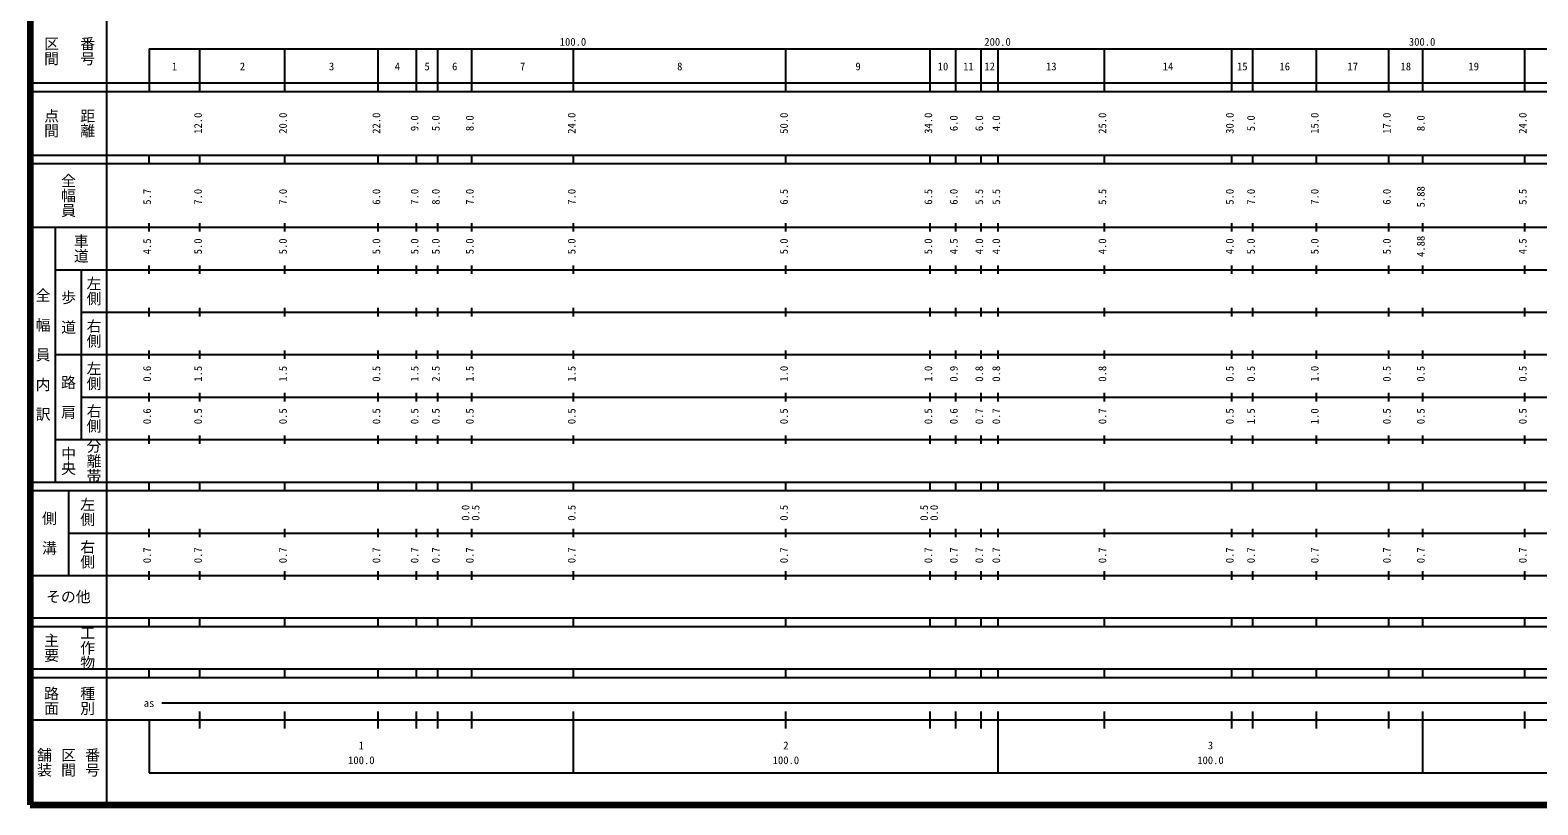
# Model space of a CAD drawing. Units: millimetres on the paper, enlarged 1000 times. Extents: x 40000 to 680000, y 20000 to 380000.
# Drawn here: x 40000 to 395104, y 20000 to 202409 of the extents above; entities that cross this region are included whole.
import ezdxf
from ezdxf.enums import TextEntityAlignment as Align

# ---------------------------------------------------------------- set-up
doc = ezdxf.new("R2010")
doc.units = ezdxf.units.MM
doc.header["$LTSCALE"] = 1000
doc.layers.add('M-TTL', color=2, linetype='Continuous', lineweight=140)
doc.layers.add('M-TTL-BAND', color=7, linetype='Continuous', lineweight=25)
doc.styles.add('@ＭＳ ゴシック', font='')
doc.styles.add('ＭＳ ゴシック', font='')
doc.styles.get('@ＭＳ ゴシック').set_extended_font_data('@MS Gothic')
doc.styles.get('ＭＳ ゴシック').set_extended_font_data('MS Gothic')

msp = doc.modelspace()

# ---------------------------------------------------------------- linework, layer by layer
at = {"layer": 'M-TTL'}
for p, q in [((40000, 380000), (40000, 20000)), ((40000, 20000), (680000, 20000))]:
    msp.add_line(p, q, dxfattribs=at)
at = {"layer": 'M-TTL-BAND'}
for p, q in [((58000, 370000), (58000, 20000)), ((68000, 198000), (579000, 198000)), ((68000, 198000), (68000, 188000)), ((80000, 188000), (80000, 198000)), ((100000, 188000), (100000, 198000)), ((122000, 188000), (122000, 198000)), ((131000, 188000), (131000, 198000)), ((136000, 188000), (136000, 198000)), ((144000, 188000), (144000, 198000)), ((168000, 188000), (168000, 198000)), ((218000, 188000), (218000, 198000)), ((252000, 188000), (252000, 198000)), ((258000, 188000), (258000, 198000)), ((264000, 188000), (264000, 198000)), ((268000, 188000), (268000, 198000)), ((293000, 188000), (293000, 198000)), ((323000, 188000), (323000, 198000)), ((328000, 188000), (328000, 198000)), ((343000, 188000), (343000, 198000)), ((360000, 188000), (360000, 198000)), ((368000, 188000), (368000, 198000)), ((392000, 188000), (392000, 198000)), ((40000, 190000), (579000, 190000)), ((40000, 188000), (579000, 188000)), ((40000, 173000), (579000, 173000)), ((40000, 171000), (579000, 171000)), ((68000, 171000), (68000, 173000)), ((80000, 171000), (80000, 173000)), ((100000, 171000), (100000, 173000)), ((122000, 171000), (122000, 173000)), ((131000, 171000), (131000, 173000)), ((136000, 171000), (136000, 173000)), ((144000, 171000), (144000, 173000)), ((168000, 171000), (168000, 173000)), ((218000, 171000), (218000, 173000)), ((252000, 171000), (252000, 173000)), ((258000, 171000), (258000, 173000)), ((264000, 171000), (264000, 173000)), ((268000, 171000), (268000, 173000)), ((293000, 171000), (293000, 173000)), ((323000, 171000), (323000, 173000)), ((328000, 171000), (328000, 173000)), ((343000, 171000), (343000, 173000)), ((360000, 171000), (360000, 173000)), ((368000, 171000), (368000, 173000)), ((392000, 171000), (392000, 173000)), ((68000, 155000), (68000, 157000)), ((80000, 155000), (80000, 157000)), ((100000, 155000), (100000, 157000)), ((122000, 155000), (122000, 157000)), ((131000, 155000), (131000, 157000)), ((136000, 155000), (136000, 157000)), ((144000, 155000), (144000, 157000)), ((168000, 155000), (168000, 157000)), ((218000, 155000), (218000, 157000)), ((252000, 155000), (252000, 157000)), ((258000, 155000), (258000, 157000)), ((264000, 155000), (264000, 157000)), ((268000, 155000), (268000, 157000)), ((293000, 155000), (293000, 157000)), ((323000, 155000), (323000, 157000)), ((328000, 155000), (328000, 157000)), ((343000, 155000), (343000, 157000)), ((360000, 155000), (360000, 157000)), ((368000, 155000), (368000, 157000)), ((392000, 155000), (392000, 157000)), ((40000, 156000), (579000, 156000)), ((46000, 96000), (46000, 156000)), ((46000, 146000), (579000, 146000)), ((52000, 146000), (52000, 106000)), ((68000, 145000), (68000, 147000)), ((80000, 145000), (80000, 147000)), ((100000, 145000), (100000, 147000)), ((122000, 145000), (122000, 147000)), ((131000, 145000), (131000, 147000)), ((136000, 145000), (136000, 147000)), ((144000, 145000), (144000, 147000)), ((168000, 145000), (168000, 147000)), ((218000, 145000), (218000, 147000)), ((252000, 145000), (252000, 147000)), ((258000, 145000), (258000, 147000)), ((264000, 145000), (264000, 147000)), ((268000, 145000), (268000, 147000)), ((293000, 145000), (293000, 147000)), ((323000, 145000), (323000, 147000)), ((328000, 145000), (328000, 147000)), ((343000, 145000), (343000, 147000)), ((360000, 145000), (360000, 147000)), ((368000, 145000), (368000, 147000)), ((392000, 145000), (392000, 147000)), ((52000, 136000), (579000, 136000)), ((68000, 135000), (68000, 137000)), ((80000, 135000), (80000, 137000)), ((100000, 135000), (100000, 137000)), ((122000, 135000), (122000, 137000)), ((131000, 135000), (131000, 137000)), ((136000, 135000), (136000, 137000)), ((144000, 135000), (144000, 137000)), ((168000, 135000), (168000, 137000)), ((218000, 135000), (218000, 137000)), ((252000, 135000), (252000, 137000)), ((258000, 135000), (258000, 137000)), ((264000, 135000), (264000, 137000)), ((268000, 135000), (268000, 137000)), ((293000, 135000), (293000, 137000)), ((323000, 135000), (323000, 137000)), ((328000, 135000), (328000, 137000)), ((343000, 135000), (343000, 137000)), ((360000, 135000), (360000, 137000)), ((368000, 135000), (368000, 137000)), ((392000, 135000), (392000, 137000)), ((46000, 126000), (579000, 126000)), ((68000, 125000), (68000, 127000)), ((80000, 125000), (80000, 127000)), ((100000, 125000), (100000, 127000)), ((122000, 125000), (122000, 127000)), ((131000, 125000), (131000, 127000)), ((136000, 125000), (136000, 127000)), ((144000, 125000), (144000, 127000)), ((168000, 125000), (168000, 127000)), ((218000, 125000), (218000, 127000)), ((252000, 125000), (252000, 127000)), ((258000, 125000), (258000, 127000)), ((264000, 125000), (264000, 127000)), ((268000, 125000), (268000, 127000)), ((293000, 125000), (293000, 127000)), ((323000, 125000), (323000, 127000)), ((328000, 125000), (328000, 127000)), ((343000, 125000), (343000, 127000)), ((360000, 125000), (360000, 127000)), ((368000, 125000), (368000, 127000)), ((392000, 125000), (392000, 127000)), ((52000, 116000), (579000, 116000)), ((68000, 115000), (68000, 117000)), ((80000, 115000), (80000, 117000)), ((100000, 115000), (100000, 117000)), ((122000, 115000), (122000, 117000)), ((131000, 115000), (131000, 117000)), ((136000, 115000), (136000, 117000)), ((144000, 115000), (144000, 117000)), ((168000, 115000), (168000, 117000)), ((218000, 115000), (218000, 117000)), ((252000, 115000), (252000, 117000)), ((258000, 115000), (258000, 117000)), ((264000, 115000), (264000, 117000)), ((268000, 115000), (268000, 117000)), ((293000, 115000), (293000, 117000)), ((323000, 115000), (323000, 117000)), ((328000, 115000), (328000, 117000)), ((343000, 115000), (343000, 117000)), ((360000, 115000), (360000, 117000)), ((368000, 115000), (368000, 117000)), ((392000, 115000), (392000, 117000)), ((68000, 105000), (68000, 107000)), ((80000, 105000), (80000, 107000)), ((100000, 105000), (100000, 107000)), ((122000, 105000), (122000, 107000)), ((131000, 105000), (131000, 107000)), ((136000, 105000), (136000, 107000)), ((144000, 105000), (144000, 107000)), ((168000, 105000), (168000, 107000)), ((218000, 105000), (218000, 107000)), ((252000, 105000), (252000, 107000)), ((258000, 105000), (258000, 107000)), ((264000, 105000), (264000, 107000)), ((268000, 105000), (268000, 107000)), ((293000, 105000), (293000, 107000)), ((323000, 105000), (323000, 107000)), ((328000, 105000), (328000, 107000)), ((343000, 105000), (343000, 107000)), ((360000, 105000), (360000, 107000)), ((368000, 105000), (368000, 107000)), ((392000, 105000), (392000, 107000)), ((46000, 106000), (579000, 106000)), ((40000, 96000), (579000, 96000)), ((68000, 94000), (68000, 96000)), ((80000, 94000), (80000, 96000)), ((100000, 94000), (100000, 96000)), ((122000, 94000), (122000, 96000)), ((131000, 94000), (131000, 96000)), ((136000, 94000), (136000, 96000)), ((144000, 94000), (144000, 96000)), ((168000, 94000), (168000, 96000)), ((218000, 94000), (218000, 96000)), ((252000, 94000), (252000, 96000)), ((258000, 94000), (258000, 96000)), ((264000, 94000), (264000, 96000)), ((268000, 94000), (268000, 96000)), ((293000, 94000), (293000, 96000)), ((323000, 94000), (323000, 96000)), ((328000, 94000), (328000, 96000)), ((343000, 94000), (343000, 96000)), ((360000, 94000), (360000, 96000)), ((368000, 94000), (368000, 96000)), ((392000, 94000), (392000, 96000)), ((40000, 94000), (579000, 94000)), ((49000, 94000), (49000, 74000)), ((49000, 84000), (579000, 84000)), ((68000, 83000), (68000, 85000)), ((80000, 83000), (80000, 85000)), ((100000, 83000), (100000, 85000)), ((122000, 83000), (122000, 85000)), ((131000, 83000), (131000, 85000)), ((136000, 83000), (136000, 85000)), ((144000, 83000), (144000, 85000)), ((168000, 83000), (168000, 85000)), ((218000, 83000), (218000, 85000)), ((252000, 83000), (252000, 85000)), ((258000, 83000), (258000, 85000)), ((264000, 83000), (264000, 85000)), ((268000, 83000), (268000, 85000)), ((293000, 83000), (293000, 85000)), ((323000, 83000), (323000, 85000)), ((328000, 83000), (328000, 85000)), ((343000, 83000), (343000, 85000)), ((360000, 83000), (360000, 85000)), ((368000, 83000), (368000, 85000)), ((392000, 83000), (392000, 85000)), ((68000, 73000), (68000, 75000)), ((80000, 73000), (80000, 75000)), ((100000, 73000), (100000, 75000)), ((122000, 73000), (122000, 75000)), ((131000, 73000), (131000, 75000)), ((136000, 73000), (136000, 75000)), ((144000, 73000), (144000, 75000)), ((168000, 73000), (168000, 75000)), ((218000, 73000), (218000, 75000)), ((252000, 73000), (252000, 75000)), ((258000, 73000), (258000, 75000)), ((264000, 73000), (264000, 75000)), ((268000, 73000), (268000, 75000)), ((293000, 73000), (293000, 75000)), ((323000, 73000), (323000, 75000)), ((328000, 73000), (328000, 75000)), ((343000, 73000), (343000, 75000)), ((360000, 73000), (360000, 75000)), ((368000, 73000), (368000, 75000)), ((392000, 73000), (392000, 75000)), ((40000, 74000), (579000, 74000)), ((40000, 64000), (579000, 64000)), ((68000, 62000), (68000, 64000)), ((80000, 62000), (80000, 64000)), ((100000, 62000), (100000, 64000)), ((122000, 62000), (122000, 64000)), ((131000, 62000), (131000, 64000)), ((136000, 62000), (136000, 64000)), ((144000, 62000), (144000, 64000)), ((168000, 62000), (168000, 64000)), ((218000, 62000), (218000, 64000)), ((252000, 62000), (252000, 64000)), ((258000, 62000), (258000, 64000)), ((264000, 62000), (264000, 64000)), ((268000, 62000), (268000, 64000)), ((293000, 62000), (293000, 64000)), ((323000, 62000), (323000, 64000)), ((328000, 62000), (328000, 64000)), ((343000, 62000), (343000, 64000)), ((360000, 62000), (360000, 64000)), ((368000, 62000), (368000, 64000)), ((392000, 62000), (392000, 64000)), ((40000, 62000), (579000, 62000)), ((40000, 52000), (579000, 52000)), ((40000, 50000), (579000, 50000)), ((68000, 50000), (68000, 52000)), ((80000, 50000), (80000, 52000)), ((100000, 50000), (100000, 52000)), ((122000, 50000), (122000, 52000)), ((131000, 50000), (131000, 52000)), ((136000, 50000), (136000, 52000)), ((144000, 50000), (144000, 52000)), ((168000, 50000), (168000, 52000)), ((218000, 50000), (218000, 52000)), ((252000, 50000), (252000, 52000)), ((258000, 50000), (258000, 52000)), ((264000, 50000), (264000, 52000)), ((268000, 50000), (268000, 52000)), ((293000, 50000), (293000, 52000)), ((323000, 50000), (323000, 52000)), ((328000, 50000), (328000, 52000)), ((343000, 50000), (343000, 52000)), ((360000, 50000), (360000, 52000)), ((368000, 50000), (368000, 52000)), ((392000, 50000), (392000, 52000)), ((71000, 44000), (565000, 44000)), ((40000, 40000), (579000, 40000)), ((68000, 40000), (68000, 27500)), ((80000, 38000), (80000, 42000)), ((100000, 38000), (100000, 42000)), ((122000, 38000), (122000, 42000)), ((131000, 38000), (131000, 42000)), ((136000, 38000), (136000, 42000)), ((144000, 38000), (144000, 42000)), ((168000, 27500), (168000, 42000)), ((218000, 38000), (218000, 42000)), ((252000, 38000), (252000, 42000)), ((258000, 38000), (258000, 42000)), ((264000, 38000), (264000, 42000)), ((268000, 27500), (268000, 42000)), ((293000, 38000), (293000, 42000)), ((323000, 38000), (323000, 42000)), ((328000, 38000), (328000, 42000)), ((343000, 38000), (343000, 42000)), ((360000, 38000), (360000, 42000)), ((368000, 27500), (368000, 42000)), ((392000, 38000), (392000, 42000)), ((68000, 27500), (579000, 27500))]:
    msp.add_line(p, q, dxfattribs=at)

# ---------------------------------------------------------------- texts
at = {"layer": 'M-TTL-BAND', "style": '@ＭＳ ゴシック'}
for s, p in [('区間', (45000, 197500)), ('番号', (53500, 197500)), ('点間', (45000, 180500)), ('距離', (53500, 180500)), ('全幅員', (49000, 163500)), ('車道', (52000, 151000)), ('左側', (55000, 141000)), ('全\u3000幅\u3000員\u3000内\u3000訳', (43000, 126000)), ('歩\u3000道', (49000, 136000)), ('右側', (55000, 131000)), ('左側', (55000, 121000)), ('路\u3000肩', (49000, 116000)), ('右側', (55000, 111000)), ('中央', (49000, 101000)), ('分離帯', (55000, 101000)), ('左側', (53500, 89000)), ('側\u3000溝', (44500, 84000)), ('右側', (53500, 79000)), ('工作物', (53500, 57000)), ('主要', (45000, 57000)), ('路面', (45000, 44500)), ('種別', (53500, 44500)), ('舗装', (43333, 30000)), ('区間', (49000, 30000)), ('番号', (54667, 30000))]:
    msp.add_text(s, height=2566, rotation=270, dxfattribs=at).set_placement(p, align=Align.MIDDLE_CENTER)
at = {"layer": 'M-TTL-BAND', "style": 'ＭＳ ゴシック'}
for s, p in [('100.0', (167844, 198195)), ('200.0', (267844, 198195)), ('300.0', (367844, 198195)), ('1', (74000, 192405)), ('2', (90000, 192405)), ('3', (111000, 192405)), ('4', (126500, 192405)), ('5', (133500, 192405)), ('6', (140000, 192405)), ('7', (156000, 192405)), ('8', (193000, 192405)), ('9', (235000, 192405)), ('10', (255000, 192405)), ('11', (261000, 192405)), ('12', (266000, 192405)), ('13', (280500, 192405)), ('14', (308000, 192405)), ('15', (325500, 192405)), ('16', (335500, 192405)), ('17', (351500, 192405)), ('18', (364000, 192405)), ('19', (380000, 192405)), ('as', (68000, 42500)), ('1', (118000, 32523)), ('2', (218000, 32523)), ('3', (318000, 32523)), ('100.0', (118000, 29033)), ('100.0', (218000, 29033)), ('100.0', (318000, 29033))]:
    msp.add_text(s, height=1833, dxfattribs=at).set_placement(p, align=Align.BOTTOM_CENTER)
for s, p in [('12.0', (81000, 180500)), ('20.0', (101000, 180500)), ('22.0', (123000, 180500)), ('9.0', (132000, 180500)), ('5.0', (137000, 180500)), ('8.0', (145000, 180500)), ('24.0', (169000, 180500)), ('50.0', (219000, 180500)), ('34.0', (253000, 180500)), ('6.0', (259000, 180500)), ('6.0', (265000, 180500)), ('4.0', (269000, 180500)), ('25.0', (294000, 180500)), ('30.0', (324000, 180500)), ('5.0', (329000, 180500)), ('15.0', (344000, 180500)), ('17.0', (361000, 180500)), ('8.0', (369000, 180500)), ('24.0', (393000, 180500)), ('5.7', (69000, 163174)), ('7.0', (81000, 163174)), ('7.0', (101000, 163174)), ('6.0', (123000, 163174)), ('7.0', (132000, 163174)), ('8.0', (137000, 163174)), ('7.0', (145000, 163174)), ('7.0', (169000, 163174)), ('6.5', (219000, 163174)), ('6.5', (253000, 163174)), ('6.0', (259000, 163174)), ('5.5', (265000, 163174)), ('5.5', (269000, 163174)), ('5.5', (294000, 163174)), ('5.0', (324000, 163174)), ('7.0', (329000, 163174)), ('7.0', (344000, 163174)), ('6.0', (361000, 163174)), ('5.88', (369000, 163174)), ('5.5', (393000, 163174)), ('4.5', (69000, 151500)), ('5.0', (81000, 151500)), ('5.0', (101000, 151500)), ('5.0', (123000, 151500)), ('5.0', (132000, 151500)), ('5.0', (137000, 151500)), ('5.0', (145000, 151500)), ('5.0', (169000, 151500)), ('5.0', (219000, 151500)), ('5.0', (253000, 151500)), ('4.5', (259000, 151500)), ('4.0', (265000, 151500)), ('4.0', (269000, 151500)), ('4.0', (294000, 151500)), ('4.0', (324000, 151500)), ('5.0', (329000, 151500)), ('5.0', (344000, 151500)), ('5.0', (361000, 151500)), ('4.88', (369000, 151500)), ('4.5', (393000, 151500)), ('0.6', (69000, 121500)), ('1.5', (81000, 121500)), ('1.5', (101000, 121500)), ('0.5', (123000, 121500)), ('1.5', (132000, 121500)), ('2.5', (137000, 121500)), ('1.5', (145000, 121500)), ('1.5', (169000, 121500)), ('1.0', (219000, 121500)), ('1.0', (253000, 121500)), ('0.9', (259000, 121500)), ('0.8', (265000, 121500)), ('0.8', (269000, 121500)), ('0.8', (294000, 121500)), ('0.5', (324000, 121500)), ('0.5', (329000, 121500)), ('1.0', (344000, 121500)), ('0.5', (361000, 121500)), ('0.5', (369000, 121500)), ('0.5', (393000, 121500)), ('0.6', (69000, 111500)), ('0.5', (81000, 111500)), ('0.5', (101000, 111500)), ('0.5', (123000, 111500)), ('0.5', (132000, 111500)), ('0.5', (137000, 111500)), ('0.5', (145000, 111500)), ('0.5', (169000, 111500)), ('0.5', (219000, 111500)), ('0.5', (253000, 111500)), ('0.6', (259000, 111500)), ('0.7', (265000, 111500)), ('0.7', (269000, 111500)), ('0.7', (294000, 111500)), ('0.5', (324000, 111500)), ('1.5', (329000, 111500)), ('1.0', (344000, 111500)), ('0.5', (361000, 111500)), ('0.5', (369000, 111500)), ('0.5', (393000, 111500)), ('0.0', (144000, 88764)), ('0.5', (146370, 88764)), ('0.5', (169000, 88764)), ('0.5', (219000, 88764)), ('0.5', (252000, 88764)), ('0.0', (254370, 88764)), ('0.7', (69000, 78764)), ('0.7', (81000, 78764)), ('0.7', (101000, 78764)), ('0.7', (123000, 78764)), ('0.7', (132000, 78764)), ('0.7', (137000, 78764)), ('0.7', (145000, 78764)), ('0.7', (169000, 78764)), ('0.7', (219000, 78764)), ('0.7', (253000, 78764)), ('0.7', (259000, 78764)), ('0.7', (265000, 78764)), ('0.7', (269000, 78764)), ('0.7', (294000, 78764)), ('0.7', (324000, 78764)), ('0.7', (329000, 78764)), ('0.7', (344000, 78764)), ('0.7', (361000, 78764)), ('0.7', (369000, 78764)), ('0.7', (393000, 78764))]:
    msp.add_text(s, height=1833, rotation=90, dxfattribs=at).set_placement(p, align=Align.BOTTOM_CENTER)
msp.add_text('その他', height=2566, dxfattribs=at).set_placement((49000, 69000), align=Align.MIDDLE_CENTER)

doc.saveas('drawing.dxf')
